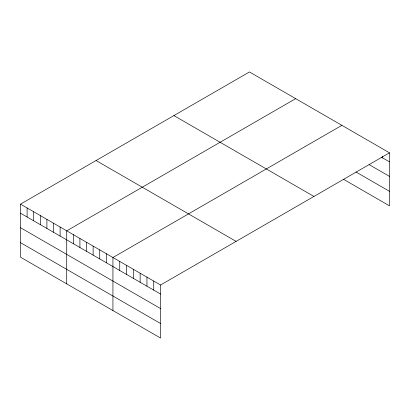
<?xml version="1.0" encoding="UTF-8"?>
<svg xmlns="http://www.w3.org/2000/svg" width="410" height="410" viewBox="0 0 410 410"><rect width="100%" height="100%" fill="white"/><g stroke="black" fill="none" stroke-linecap="round" stroke-linejoin="round"><path stroke-width="0.61" d="M389.5 152.822L160.551 285.006L160.551 338.035L20.5 257.178L20.5 204.149L249.449 71.965L389.5 152.822L389.5 205.851L343.452 179.262M295.666 98.651L66.717 230.835L66.717 283.858M341.884 125.332L112.934 257.516L112.934 310.544M381.654 157.337L389.5 161.868M369.092 164.6L389.5 176.382M356.013 172L389.5 191.337M173.896 115.589L313.947 196.446M96.053 160.53L236.104 241.387M20.5 204.149L160.551 285.006M20.5 213.195L160.551 294.052M20.5 227.709L160.551 308.566M20.5 242.664L160.551 323.521M382.699 156.133L382.699 157.942M153.745 281.081L153.745 290.121M146.944 277.155L146.944 286.195M140.143 273.224L140.143 282.27M133.337 269.298L133.337 278.339M126.536 265.372L126.536 274.413M119.735 261.442L119.735 270.487M106.328 253.703L106.328 262.748M99.727 249.89L99.727 258.935M93.126 246.082L93.126 255.122M86.525 242.269L86.525 251.309M79.919 238.456L79.919 247.502M73.318 234.643L73.318 243.689M60.116 227.022L60.116 236.063M53.51 223.209L53.51 232.255M46.909 219.396L46.909 228.442M40.308 215.588L40.308 224.629M33.707 211.775L33.707 220.816M27.101 207.962L27.101 217.008"/></g></svg>
